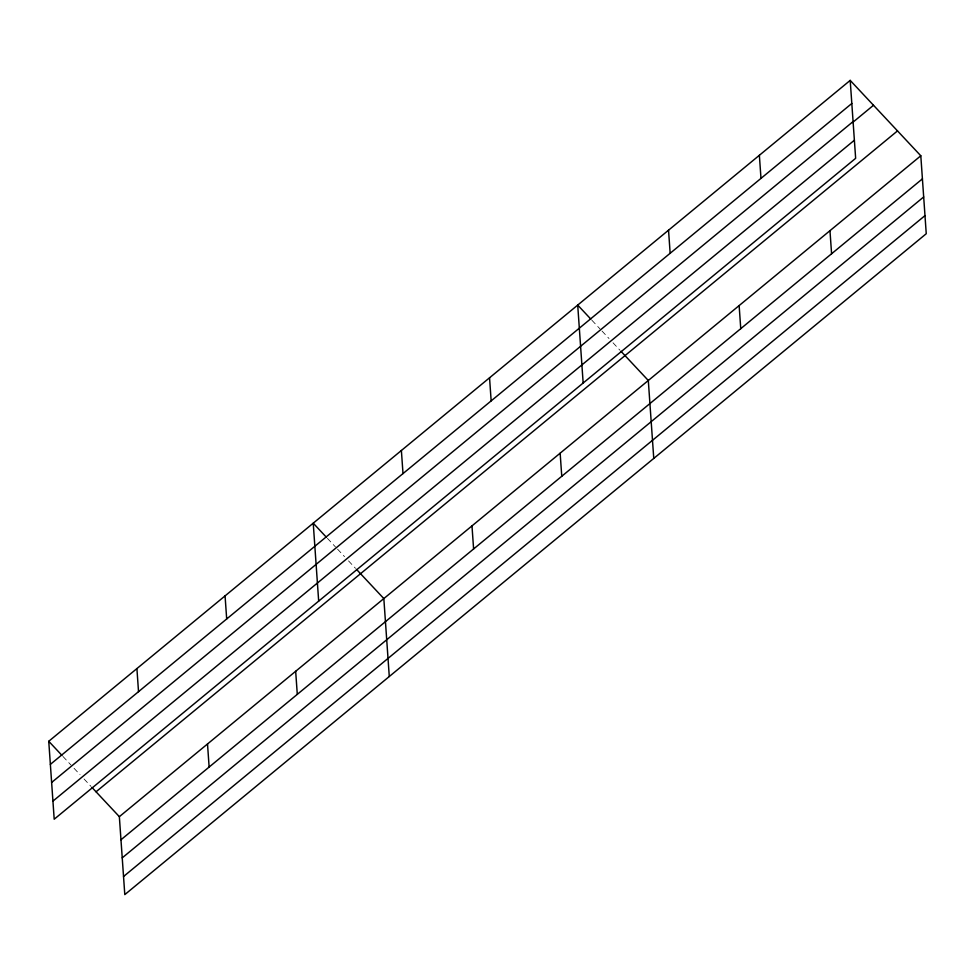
<?xml version="1.0" encoding="UTF-8"?>
<svg xmlns="http://www.w3.org/2000/svg" width="975" height="975" viewBox="0 0 975 975"><rect width="100%" height="100%" fill="white"/><g stroke="black" fill="none" stroke-linecap="round" stroke-linejoin="round"><path stroke-width="0.73" stroke-dasharray="4.88 3.66" d="M591.886 320.239L599.991 328.892M602.002 331.037L609.009 338.52M613.007 342.786L620.003 350.269M327.405 538.334L335.51 546.987M337.533 549.132L344.528 556.615M348.526 560.881L355.534 568.364M62.936 756.429L71.041 765.082M74.051 768.3L80.048 774.711M84.045 778.976L91.053 786.459"/><path stroke-width="1.46" d="M850.2 80.389L855.648 158.328L54.198 819.219L48.75 741.28L850.2 80.389L920.802 155.781L926.25 233.72L124.8 894.611L119.352 816.672L92.052 787.52M50.359 764.376L851.809 103.484M51.626 782.474L853.076 121.583M852.54 122.558L873.503 105.263M52.93 801.121L854.38 140.229M96.05 791.797L897.5 130.906M119.352 816.672L920.802 155.781M120.961 839.767L922.411 178.864M122.228 857.866L923.678 196.962M123.532 876.513L924.983 215.621M590.874 319.154L577.712 305.09L583.16 383.029M621.014 351.329L648.302 380.482L653.762 458.421M326.393 537.249L313.231 523.185L318.679 601.124M356.533 569.424L383.833 598.577L389.281 676.516M48.75 741.28L61.925 755.345M829.969 230.685L831.59 253.768M759.367 155.293L760.987 178.376M739.135 305.577L740.756 328.673M668.533 230.197L670.154 253.281M560.15 453.18L561.758 476.275M489.548 377.788L491.156 400.883M471.985 525.878L473.606 548.974M401.383 450.487L403.004 473.582M295.669 671.275L297.29 694.371M225.067 595.883L226.688 618.979M207.517 743.974L209.125 767.069M136.914 668.582L138.523 691.677"/></g></svg>
